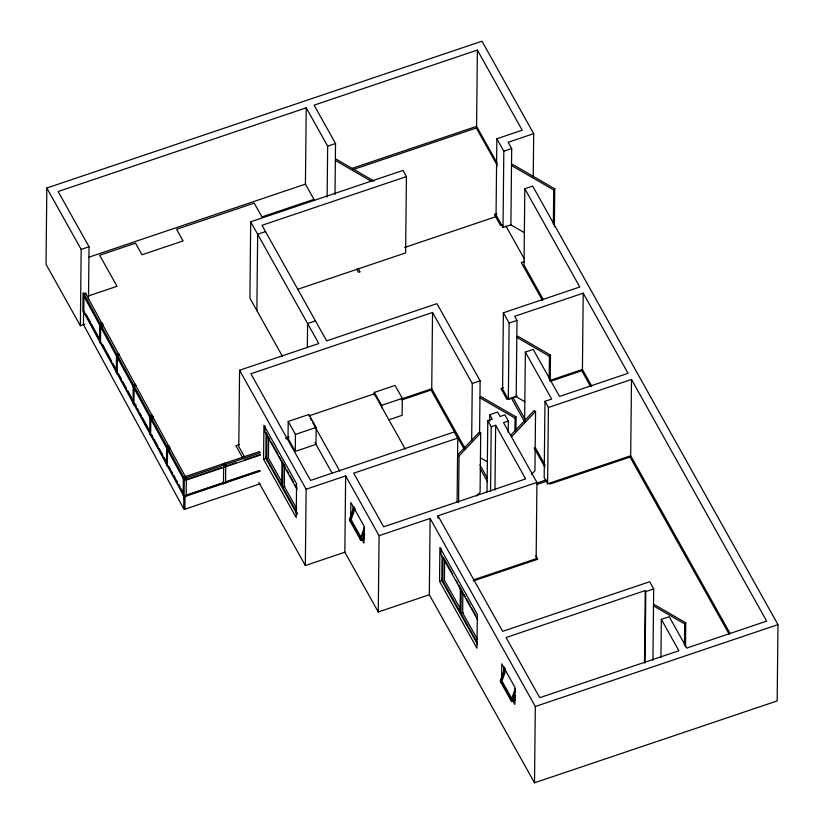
<?xml version="1.0" encoding="UTF-8"?>
<svg xmlns="http://www.w3.org/2000/svg" width="824" height="824" viewBox="0 0 824 824"><rect width="100%" height="100%" fill="white"/><g stroke="black" fill="none" stroke-linecap="round" stroke-linejoin="round"><path stroke-width="1.24" d="M533.241 176.892L533.694 133.653L481.978 41.2L46.824 188.016L46.031 264.319L80.371 325.727L84.872 324.213M80.371 325.727L81.174 249.425L46.824 188.016M83.049 294.003L82.874 311.142L83.78 312.77L83.976 294.395L83.07 292.778M88.498 298.916L89.044 246.767L58.133 191.518L306.219 107.82L327.664 146.147L327.128 197.018M99.786 323.492L99.591 341.857L100.497 343.474L100.693 325.109L99.786 323.492L101.857 322.792L102.763 324.409L102.732 326.86M116.503 354.196L116.308 372.572L117.214 374.189L117.41 355.824L116.503 354.196L118.574 353.506L119.48 355.123L117.41 355.824M133.931 404.903L134.127 386.538L136.197 385.838L135.291 384.211L133.22 384.911L133.025 403.286L133.931 404.903L136.001 404.203M149.937 415.626L149.741 434.001L150.648 435.618L150.844 417.243L149.937 415.626L152.007 414.925L152.914 416.553L152.883 418.994M166.654 446.34L166.458 464.705L167.365 466.333L167.56 447.957L166.654 446.34L168.724 445.64L169.631 447.257L169.6 449.708M183.371 477.055L183.175 495.42L184.082 497.037L186.152 496.347L186.348 477.972L185.441 476.354L183.371 477.055L184.277 478.672L184.082 497.037M185.328 508.336L183.742 508.861L183.876 496.141M184.03 477.786L185.688 477.24L85.387 292.963L83.718 293.509L184.03 477.786L183.999 480.042L117.544 357.946M184.277 499.076L184.308 496.532M260.065 483.853L184.875 509.211L185.009 496.501L260.199 471.132M259.684 451.501L184.494 476.869L185.194 480.423L260.384 455.054M223.5 483.739L223.685 465.375L222.779 463.757L224.849 463.057L225.755 464.674L225.57 483.049L223.5 483.739L222.593 482.122M297.608 289.337L405.614 252.896L406.417 176.594L402.967 170.434L250.692 221.81L318.775 343.536L239.578 370.254L238.785 446.557L244.429 456.661M250.692 221.81L249.899 298.123L282.457 356.329M256.861 310.576L257.665 234.263L265.524 231.616M263.577 459.215L263.927 425.297L296.578 483.667L296.218 517.575L263.577 459.215L266.945 458.072M265.029 426.101L264.968 431.992L296.99 489.229M266.121 432.878L265.853 458.443L297.237 514.567M266.76 460.07L267.028 434.495M268.655 436.596L268.428 458.093L282.148 482.617M281.736 485.408L281.983 461.378M282.889 463.006L282.642 487.025L284.846 486.284M284.517 464.973L284.301 486.469L296.764 508.758M288.215 421.455L288.029 438.409L295.28 451.377L315.994 444.383L316.169 427.429L308.918 414.472L288.215 421.455L295.456 434.413L295.28 451.377M314.613 200.551L305.426 184.123L306.219 107.82M307.342 347.707L307.599 323.544L315.468 320.897M306.137 489.24L345.647 475.912L344.844 552.214L305.333 565.542L306.137 489.24L239.578 370.254M334.997 194.536L335.533 143.489L314.088 105.163L477.384 50.068L522.21 130.213L496.851 138.762L496.058 215.064L503.021 227.517L510.89 224.859L524.208 232.574M350.715 515.814L350.849 502.486L364.084 526.145L363.909 543.109L361.499 538.803M353.125 510.169L353.166 506.533M374.323 394.82L374.343 392.399L395.057 385.405L402.308 398.363L402.122 415.327L388.722 419.849M379.071 535.672L430.128 518.451L429.325 594.753L378.278 611.975L379.071 535.672L345.647 475.912M381.574 407.777L381.594 405.357L374.343 392.399M465.261 448.699L431.735 388.774L432.538 312.471L250.887 373.756L310.555 480.433L454.323 431.92L457.763 438.08L457.104 501.754M437.966 518.337L437.987 515.793L536.949 482.411L503.516 422.64L508.346 421.012L504.906 414.853L500.075 416.491L497.603 412.072L489.734 414.729L489.672 421.085M439.542 581.353L439.903 547.435L477.312 614.323L476.952 648.231L439.542 581.353L441.788 580.59M441.005 548.238L440.943 554.13L477.724 619.895M442.076 556.293L441.818 580.58L477.364 644.121M442.725 582.207L442.982 557.91M444.61 560.001L444.394 580.23L460.503 609.029M458.556 502.599L459.05 455.878L480.701 433.012L479.249 432.167L457.588 455.033L459.05 455.878M460.091 611.799L460.338 587.78M461.244 589.397L460.997 613.427L463.201 612.675M462.861 592.631L462.645 612.86L477.518 639.445M471.668 440.727L472.265 383.5L432.538 312.471M497.13 163.101L476.581 126.371L477.384 50.068M479.589 433.156L480.135 380.843L436.967 303.654L326.644 340.878L262.001 225.312L406.417 176.594M480.701 433.012L480.083 492.361L476.612 496.017M487.036 491.856L487.787 420.631L492.206 419.138L489.734 414.729M490.548 491.65L491.228 426.791L487.787 420.631M494.966 490.156L495.646 425.297L491.228 426.791M503.021 227.517L503.825 151.214L496.851 138.762M429.325 594.753L534.508 782.8L777.176 700.925L777.969 624.623L532.685 186.1L524.816 188.758L579.777 287.01L503.382 312.79L502.578 389.093L508.326 399.362L516.195 396.704L524.888 401.741M501.641 677.153L501.775 663.825L515.01 687.484L514.835 704.448L513.033 701.214M503.969 671.539L504.02 666.688M508.326 399.362L509.119 323.059L503.382 312.79M508.223 432.456L508.346 421.012M510.89 224.859L511.683 148.557L508.171 142.264L533.694 133.653M514.918 430.736L515.052 418.108L516.123 416.975L481.031 396.663L479.959 397.796L515.052 418.108M516.195 396.704L516.988 320.402L514.691 316.292L583.217 293.169L628.053 373.313L559.517 396.437L533.221 349.428L525.362 352.085L524.63 422.032M515.979 430.87L516.123 416.975M524.816 188.758L524.023 265.06L543.376 299.668M510.767 435.227L534.106 410.589L535.559 411.423L534.941 470.772L531.48 474.428M536.949 482.411L536.146 558.713L473.398 579.88M534.508 782.8L535.312 706.498L430.128 518.451M525.362 352.085L551.647 399.084L544.983 401.339L544.18 477.642L547.62 483.791L630.69 455.765L631.493 379.462L548.424 407.489L547.62 483.791M549.186 378.968L549.423 356.236L550.494 355.103L517.884 336.233L516.813 337.356L549.423 356.236M550.216 381.625L550.494 355.103M553.337 224.025L553.697 189.932L554.768 188.799L512.579 164.378L511.508 165.511L553.697 189.932M554.367 226.682L554.768 188.799M591.766 386.168L582.424 369.471L583.217 293.169M644.481 663.052L645.233 590.561L506.07 637.508L539.73 697.691L678.894 650.733L661.342 619.349L669.212 616.692L686.763 648.076L766.66 621.121L631.493 379.462M645.068 662.805L645.81 591.581L645.233 590.561M652.938 660.179L653.679 588.923L649.662 581.744L502.63 631.359L437.987 515.793M660.941 657.5L661.342 619.349M684.466 645.408L684.692 623.943L685.764 622.81L654.575 604.754L653.504 605.887L684.692 623.943M685.516 646.799L685.764 622.81M353.959 506.688L349.304 519.769L360.727 540.194L362.642 539.895L364.754 533.952M349.85 520.737L354.505 507.656M355.165 508.326L351.137 519.666L361.468 538.144M360.181 539.215L364.414 527.329M360.727 540.194L364.538 529.492M504.793 668.058L500.137 681.139L511.56 701.554L513.486 701.265L515.597 695.312M500.683 682.107L505.339 669.026M505.606 670.829L501.971 681.036L512.312 699.514M511.024 700.585L515.258 688.699M511.56 701.554L515.371 690.862M511.354 436.988L535.559 411.423M327.664 146.147L335.533 143.489M81.174 249.425L89.044 246.767M88.961 257.16L305.426 184.123M352.291 168.312L476.581 126.371M352.579 169.754L476.344 127.998L497.521 165.861M313.511 199.521L261.939 216.918L254.214 203.106L176.594 229.299L183.093 240.917L142.006 254.781L135.507 243.162L99.663 255.255L117.029 286.299L88.168 296.032M503.825 151.214L511.683 148.557M83.976 294.395L86.046 293.694M100.693 325.109L102.763 324.409M496.851 213.746L494.421 214.559L500.467 225.364L502.609 224.643M404.615 247.478L495.657 216.763M524.486 261.476L521.273 262.568L542.46 300.441M150.844 417.243L152.914 416.553M509.119 323.059L516.988 320.402M167.56 447.957L169.631 447.257M308.907 415.883L374.333 393.81L405.253 449.101M239.537 444.435L235.891 445.66L242.627 457.701M295.456 434.413L316.169 427.429M381.594 405.357L402.308 398.363M285.444 438.131L289.1 436.895M401.257 399.053L431.735 388.774M286.206 438.935L288.647 438.111M401.875 399.908L431.096 390.04L464.19 449.204M185.225 478.157L260.405 452.788M184.277 478.672L186.348 477.972M223.685 465.375L225.755 464.674M186.152 479.558L221.326 467.692M224.962 466.466L235.88 462.779M244.368 459.916L260.127 454.601M472.265 383.5L480.135 380.843M503.371 387.774L500.951 388.588L506.987 399.393L511.271 397.951L524.734 422.022M185.771 495.276L223.366 482.596M227.002 481.371L258.53 470.731M184.772 496.079L259.962 470.71M549.958 380.42L582.424 369.471M550.463 381.316L581.785 370.748L590.561 386.446M517.132 395.973L512.847 397.415L525.084 419.303M457.763 438.08L353.692 473.192L383.675 526.804L525.63 478.909L495.646 425.297M536.63 483.111L546.219 479.877M537.32 484.347L546.909 481.113M549.979 484.059L630.051 457.042L729.116 634.15M473.295 580.971L537.784 559.218L535.919 555.901M645.81 591.581L653.679 588.923M535.312 706.498L777.969 624.623M362.972 538.968L361.056 539.267L349.633 518.842M513.816 700.338L511.9 700.627L500.477 680.212M374.055 181.095L336.429 159.31L335.347 160.443L371.871 181.589M480.433 457.784L487.015 461.584M505.977 226.106L524.332 258.932M630.69 455.765L730.188 633.656M544.983 401.339L548.424 407.489M535.198 447.411L545.22 465.323M534.179 447.998L544.829 467.043M479.949 464.932L487.293 478.054M480.207 468.743L487.551 481.875M358.255 268.542L360.078 271.807L358.512 272.332L356.679 269.067M443.333 557.374L452.685 574.101M456.424 580.786L457.67 583.021M458.917 585.246L462.666 591.931M463.912 594.166L465.158 596.391M466.405 598.626L470.144 605.31M471.39 607.535L475.757 615.343M513.507 697.217L515.309 700.452M512.94 700.287L513.486 701.265M441.839 579.169L477.374 642.71M310.143 418.098L311.379 420.302M312.615 422.516L339.838 471.173M314.933 442.488L332.247 473.45M363.281 535.518L364.486 537.67M363.26 536.929L364.466 539.081M362.097 538.917L362.642 539.895M344.844 552.214L378.278 611.975M266.121 433.012L267.367 435.257M268.624 437.503L269.881 439.748M271.137 441.994L278.048 454.333M279.305 456.578L285.578 467.805M286.834 470.051L288.719 473.419M289.976 475.664L293.735 482.401M294.992 484.646L296.877 488.004M265.864 457.032L297.258 513.156M258.87 482.483L305.333 565.542M133.22 384.911L134.127 386.538M184.185 507.986L184.875 509.211M84.893 296.712L88.59 303.489M92.278 310.277L93.514 312.533M97.201 319.321L98.437 321.576M102.125 328.364L103.361 330.63M107.048 337.407L108.284 339.673M111.971 346.451L113.207 348.717M118.738 358.893L119.974 361.149M121.2 363.415L122.436 365.671M123.662 367.937L124.898 370.192M126.124 372.458L127.36 374.714M128.585 376.98L129.821 379.236M131.047 381.502L132.283 383.757M135.97 390.545L137.206 392.801M138.432 395.067L139.668 397.322M140.894 399.589L142.13 401.844M145.817 408.632L147.053 410.898M155.664 426.719L156.89 428.985M160.587 435.762L161.813 438.028M164.893 443.683L166.129 445.938M172.278 457.248L173.514 459.504M177.201 466.291L178.437 468.547M182.125 475.335L183.35 477.59M83.698 295.775L116.308 355.69M86.458 314.912L90.146 321.7M91.382 323.956L99.992 339.787M102.454 344.308L111.683 361.273M112.919 363.528L116.606 370.316M118.46 373.705L121.53 379.359M122.766 381.615L126.453 388.403M127.689 390.658L131.376 397.446M135.074 404.224L136.3 406.489M137.536 408.745L138.762 411.011M139.998 413.267L141.223 415.533M142.459 417.789L150.452 432.487M151.688 434.753L152.914 437.008M154.15 439.274L157.837 446.052M159.073 448.318L162.761 455.106M163.997 457.361L165.222 459.627M168.92 466.405L170.146 468.671M171.382 470.926L172.607 473.192M173.843 475.448L175.069 477.714M176.305 479.97L177.531 482.236M178.767 484.491L179.993 486.757M181.228 489.013L182.454 491.279M84.11 311.688L166.572 463.181M167.797 465.436L183.185 493.7M183.258 495.008L83.564 311.863L83.44 324.584L183.742 508.861"/></g></svg>
